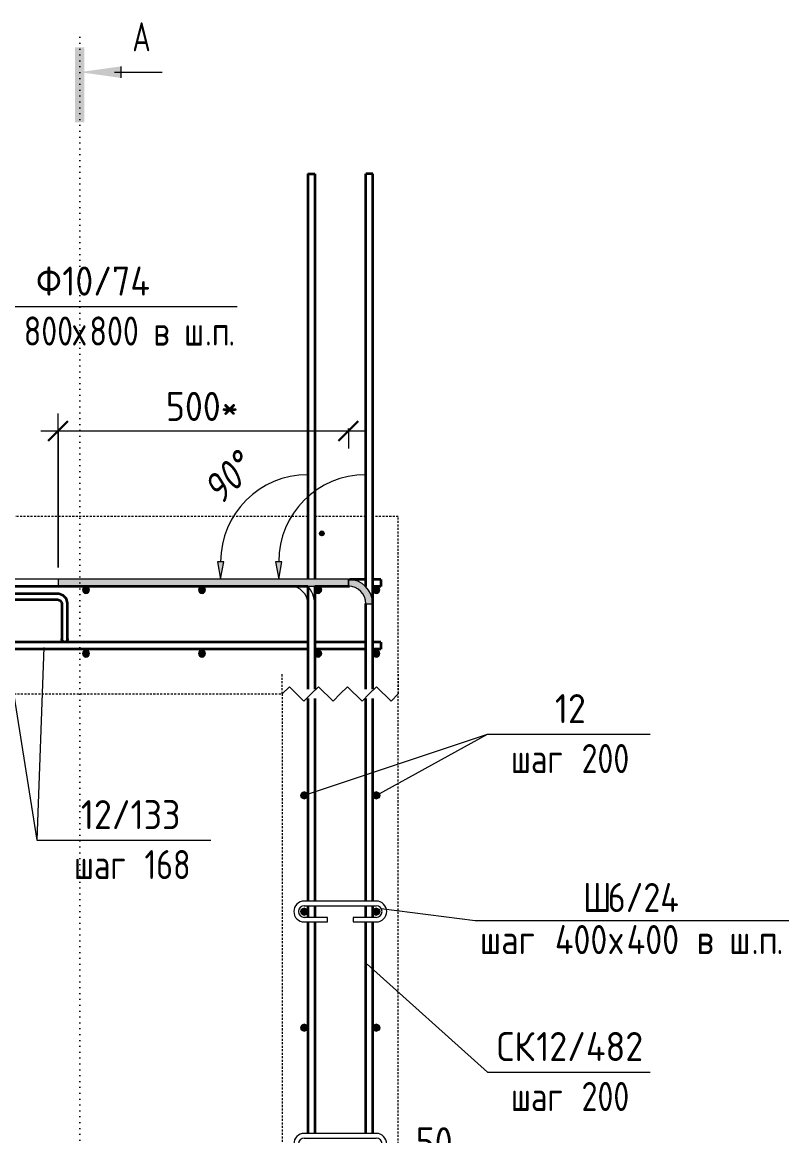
# Model space of a CAD drawing. Header units: millimetres. Extents: x 28908 to 47912, y -2577 to 78399.
# Drawn here: x 46592 to 47912, y -1236 to 681 of the extents above; entities that cross this region are included whole.
import ezdxf

# ---------------------------------------------------------------- set-up
doc = ezdxf.new("R2010")
doc.units = ezdxf.units.MM
doc.linetypes.add('01 Штриховая _4 мм_', pattern=[6, 3.5, -2.5])
doc.linetypes.add('04 Пунктир 10мм', pattern=[10, 0, -10])
for name, color, linetype, lineweight in [('AA_Dim', 7, 'Continuous', 9), ('AA_Dim-20', 7, 'Continuous', 9), ('AA_Linii', 7, 'Continuous', 9), ('AA_Oformlenie', 7, 'Continuous', 9), ('AA_Razrez', 7, 'Continuous', 9), ('AA_Vinoska', 7, 'Continuous', 9), ('KR_Armatura', 7, 'Continuous', 20), ('KR_Armatura_Tonkie', 7, 'Continuous', 20)]:
    doc.layers.add(name, color=color, linetype=linetype, lineweight=lineweight)
for name, color, linetype, lineweight, true_color in [('AF_Perekritie', 7, 'Continuous', 60, 0x006a35), ('AF_Perekritie_Опалубка', 7, 'Continuous', 60, 0x006a35), ('AF_Stena_Опалубка', 7, 'Continuous', 20, 0x0063c6)]:
    doc.layers.add(name, color=color, linetype=linetype, lineweight=lineweight, true_color=true_color)
doc.styles.add('ISOCPEUR', font='isocpeur.TTF', dxfattribs={"width": 0.7, "height": 50})
doc.styles.add('ISOCPEUR_1', font='isocpeur.TTF', dxfattribs={"width": 0.9, "height": 50})
doc.styles.add('ISOCPEUR_2', font='isocpeur.TTF', dxfattribs={"width": 0.8, "height": 50})
doc.styles.add('ISOCPEUR_4', font='isocpeur.TTF', dxfattribs={"width": 0.85, "height": 50})
doc.styles.add('ISOCPEUR_I', font='isocpeui.ttf', dxfattribs={"width": 0.85, "height": 50})
doc.dimstyles.new('00_Точн_3_знака__прозр_', dxfattribs={"dimscale": 304.8, "dimtxt": 50.137748, "dimasz": 0.111549, "dimexe": 0.098425, "dimexo": 0.065617, "dimgap": 0.006562, "dimtad": 1, "dimdec": 3, "dimrnd": 0.001, "dimdsep": 46, "dimtxsty": 'ISOCPEUR_1', "dimblk1": 'OBLIQUE', "dimblk2": 'OBLIQUE', "dimsah": 1, "dimcen": 0.09, "dimdle": 0.098425, "dimazin": 0, "dimtfac": 1, "dimtdec": 4, "dimtix": 1, "dimtmove": 0, "dimatfit": 3, "dimfxl": 1, "dimtvp": 1, "dimtolj": 1, "dimtzin": 0, "dimlwd": 18, "dimlwe": 18, "dimarcsym": 2})
doc.dimstyles.new('00_Точн_3_знака__прозр__1', dxfattribs={"dimscale": 304.8, "dimtxt": 50.137748, "dimasz": 0.111549, "dimexe": 0.098425, "dimexo": 0.065617, "dimgap": 0.006562, "dimtad": 1, "dimdec": 3, "dimrnd": 0.001, "dimdsep": 46, "dimtxsty": 'ISOCPEUR_1', "dimblk1": 'OBLIQUE', "dimblk2": 'OBLIQUE', "dimsah": 1, "dimcen": 0.09, "dimdle": 0.098425, "dimazin": 0, "dimtfac": 1, "dimtdec": 4, "dimtix": 1, "dimtmove": 1, "dimatfit": 3, "dimfxl": 1, "dimtvp": 1, "dimtolj": 1, "dimtzin": 0, "dimlwd": 18, "dimlwe": 18, "dimarcsym": 2})

# ---------------------------------------------------------------- blocks, each defined once
blk = doc.blocks.new('Ktcnybwf - Лестница-3686718-В-В Арм')
at = {"layer": 'AF_Perekritie', "linetype": '01 Штриховая _4 мм_', "lineweight": 20}
for p, q in [((76335, -170), (76335, -475)), ((76379, -170), (76335, -170)), ((76479, -170), (76391, -170)), ((77569, -170), (76491, -170)), ((77669, -170), (77581, -170)), ((77725, -170), (77681, -170)), ((77725, -475), (77725, -170)), ((76335, -441.4), (76335, -475)), ((77725, -475), (77725, -441.4)), ((76535, -475), (77525, -475))]:
    blk.add_line(p, q, dxfattribs=at)
blk = doc.blocks.new('261_Лягушка _НесАрм_РабПлоск_ - 10 А240-3789873-В-В Арм')
at = {"layer": 'KR_Armatura', "lineweight": 35, "flags": 128}
for points in [[(76960.2, -403.7), (76959.1, -403.9), (76957.9, -404.4), (76956.9, -405.1), (76956.1, -406.1), (76955.6, -407.3), (76955.3, -408.6), (76955.3, -410), (76955.6, -411.3), (76956.1, -412.5), (76956.9, -413.5), (76957.9, -414.3), (76959.1, -414.7), (76960.2, -414.9)], [(76960.2, -414.9), (76961.4, -414.7), (76962.6, -414.3), (76963.6, -413.5), (76964.4, -412.5), (76964.9, -411.3), (76965.2, -410), (76965.2, -408.6), (76964.9, -407.3), (76964.4, -406.1), (76963.6, -405.1), (76962.6, -404.4), (76961.4, -403.9), (76960.2, -403.7)]]:
    blk.add_lwpolyline(points, dxfattribs=at)
at = {"layer": 'KR_Armatura_Tonkie', "lineweight": 35}
for p, q in [((77137.7, -303), (76972.7, -303)), ((76955.2, -319.1), (76955.2, -374.6)), ((76965.2, -374.6), (76965.2, -319.1)), ((76972.7, -313), (77137.7, -313)), ((77145.2, -319.1), (77145.2, -374.6)), ((77155.2, -374.6), (77155.2, -319.1)), ((77145.2, -373.2), (77145.2, -380.2)), ((77145.2, -381.5), (77145.2, -380.2)), ((77155.2, -380.2), (77155.2, -373.2)), ((77155.2, -380.2), (77155.2, -381.5)), ((76955.2, -398.3), (76955.2, -409.3)), ((76965.2, -409.3), (76965.2, -398.3))]:
    blk.add_line(p, q, dxfattribs=at)
at = {"layer": 'KR_Armatura_Tonkie', "lineweight": 35, "flags": 128}
for points in [[(76972.7, -303), (76964.7, -304.8), (76958.6, -309.7), (76955.5, -316.6), (76955.2, -319.1)], [(77155.2, -319.1), (77153.3, -311.8), (77148, -306.1), (77140.4, -303.2), (77137.7, -303)], [(76965.2, -319.1), (76966.8, -315.4), (76971, -313.1), (76972.7, -313)], [(77137.7, -313), (77142.6, -314.4), (77145.1, -317.8), (77145.2, -319.1)], [(76955.2, -386.3), (76955.2, -380), (76955.2, -374.6)], [(76965.2, -374.6), (76965.2, -381.4), (76965.2, -386.3)], [(77145.2, -374.6), (77145.2, -379.7), (77145.2, -381.5)], [(77149.9, -386.3), (77146.4, -384.7), (77145.2, -381.5)], [(77155.2, -381.5), (77153.4, -385.4), (77150.8, -386.3)], [(77155.2, -381.5), (77155.2, -379.6), (77155.2, -374.6)]]:
    blk.add_lwpolyline(points, dxfattribs=at)
blk = doc.blocks.new('079_Обозначение загиба стержня _ЭлУзла_ - Сплошные линии-3772940-В-В Арм')
at = {"layer": 'AA_Oformlenie'}
blk.add_hatch(color=256, dxfattribs=at).paths.add_polyline_path([(77419, -277.9), (77424.3, -247.9), (77413.7, -247.9)])
for p, q in [((77413.7, -247.9), (77419, -277.9)), ((77424.3, -247.9), (77413.7, -247.9)), ((77419, -277.9), (77424.3, -247.9)), ((77539, -277.9), (77039, -277.9)), ((77039, -277.9), (77039, -289.9)), ((77039, -289.9), (77539, -289.9))]:
    blk.add_line(p, q, dxfattribs=at)
for centre, radius, start, end in [((77569, -247.9), 150, 90, 179.9951), ((77539, -319.9), 30, 360, 90), ((77539, -319.9), 42, 360, 45.7451)]:
    blk.add_arc(centre, radius, start, end, dxfattribs=at)
blk = doc.blocks.new('079_Обозначение загиба стержня _ЭлУзла_ - Сплошные линии-3772954-В-В Арм')
at = {"layer": 'AA_Oformlenie'}
for points in [[(77519, -277.9), (77524.3, -247.9), (77513.7, -247.9)], [(77387.5, -289.9), (77639, -289.9), (77639, -277.9), (77139, -278.1), (77139, -289.9), (77387, -289.9)], [(77671.1, -319.9), (77681, -319.9), (77679.6, -309), (77675.4, -298.9), (77668.6, -290.1), (77660, -283.5), (77649.9, -279.3), (77639, -278.1), (77639, -289.9), (77646.8, -290.9), (77654, -293.9), (77660.4, -298.9), (77665, -304.9), (77668, -312.1), (77669, -319.9)]]:
    blk.add_hatch(color=256, dxfattribs=at).paths.add_polyline_path(points)
for p, q in [((77513.7, -247.9), (77519, -277.9)), ((77524.3, -247.9), (77513.7, -247.9)), ((77519, -277.9), (77524.3, -247.9)), ((77639, -277.9), (77139, -277.9)), ((77139, -277.9), (77139, -289.9)), ((77139, -277.9), (77139, -289.9)), ((77639, -277.9), (77139, -277.9)), ((77639, -277.9), (77639, -289.9)), ((77639, -289.9), (77639, -277.9)), ((77139, -289.9), (77639, -289.9)), ((77139, -289.9), (77639, -289.9)), ((77669, -319.9), (77681, -319.9))]:
    blk.add_line(p, q, dxfattribs=at)
for centre, radius, start, end in [((77669, -247.9), 150, 90, 179.9951), ((77639, -319.9), 42, 360, 90), ((77639, -319.9), 42, 360, 90), ((77639, -319.9), 30, 360, 90), ((77639, -319.9), 30, 360, 90)]:
    blk.add_arc(centre, radius, start, end, dxfattribs=at)
blk = doc.blocks.new('Последовательность узлов - 3мм масшт20 маскировка-904226-В-В Арм')
at = {"layer": 'AA_Oformlenie'}
for p, q in [((76335, -475.1), (76347.5, -462.6)), ((76347.5, -462.6), (76372.5, -487.6)), ((76385, -475.1), (76372.5, -487.6)), ((76385, -475.1), (76397.5, -462.6)), ((76397.5, -462.6), (76422.5, -487.6)), ((76435, -475.1), (76422.5, -487.6)), ((76435, -475.1), (76447.5, -462.6)), ((76447.5, -462.6), (76472.5, -487.6)), ((76485, -475.1), (76472.5, -487.6)), ((76485, -475.1), (76497.5, -462.6)), ((76497.5, -462.6), (76522.5, -487.6)), ((76535, -475.1), (76522.5, -487.6))]:
    blk.add_line(p, q, dxfattribs=at)
blk = doc.blocks.new('079_Шпилька _ЭлУзла_ - d8 А240-3881866-В-В Арм')
at = {"layer": 'AA_Oformlenie'}
for p, q in [((77687, -832), (77563, -832)), ((77563, -840), (77687, -840)), ((77603, -860), (77563, -860)), ((77603, -868), (77603, -860)), ((77687, -860), (77647, -860)), ((77647, -860), (77647, -868)), ((77563, -868), (77603, -868)), ((77647, -868), (77687, -868))]:
    blk.add_line(p, q, dxfattribs=at)
for centre, radius, start, end in [((77563, -850), 18, 90, 270), ((77563, -850), 10, 90, 270), ((77687, -850), 18, 270, 90), ((77687, -850), 10, 270, 90)]:
    blk.add_arc(centre, radius, start, end, dxfattribs=at)
blk = doc.blocks.new('Разрез - Номер узла_ сзади-394133-В-В Арм')
at = {"layer": 'AA_Razrez'}
for points in [[(77168.3, 508.7), (77184.2, 508.7), (77184.2, 637.8), (77168.3, 637.8)], [(77247, 585.3), (77247, 605.2), (77176.4, 595.3)]]:
    blk.add_hatch(color=256, dxfattribs=at).paths.add_polyline_path(points)
for p, q in [((77236.4, 595.3), (77318.3, 595.3)), ((77247, 605.2), (77247, 585.3))]:
    blk.add_line(p, q, dxfattribs=at)
blk = doc.blocks.new('DIMBLOCK102-В-В Арм')
at = {"layer": 'AA_Dim-20', "color": 30, "lineweight": 18, "true_color": 0xff8000, "transparency": 16777216}
for p, q in [((47249.8, -1288.5), (47214.8, -1386.6)), ((47332.2, -1288.5), (47249.8, -1288.5)), ((47189.8, -1382.5), (47189.8, -1416.6)), ((47189.8, -1386.6), (47189.8, -1382.5)), ((47189.8, -1386.6), (47239.8, -1386.6)), ((47239.8, -1382.5), (47239.8, -1416.6)), ((47239.8, -1386.6), (47239.8, -1382.5))]:
    blk.add_line(p, q, dxfattribs=at)
at = {"layer": 'AA_Dim-20', "color": 30, "lineweight": 30, "true_color": 0xff8000, "transparency": 16777216}
for p, q in [((47189.8, -1386.6), (47206.8, -1369.6)), ((47239.8, -1386.6), (47256.8, -1369.6)), ((47189.8, -1386.6), (47172.8, -1403.6)), ((47239.8, -1386.6), (47222.8, -1403.6))]:
    blk.add_line(p, q, dxfattribs=at)
at = {"layer": 'AA_Dim-20', "color": 0, "lineweight": 18, "transparency": 16777216, "insert": (47269.8, -1221.4), "char_height": 50, "width": 74.923, "attachment_point": 1, "line_spacing_factor": 1.135194, "style": 'ISOCPEUR_1'}
blk.add_mtext('50', dxfattribs=at)
blk = doc.blocks.new('_Oblique')
at = {"color": 0, "linetype": 'ByBlock', "lineweight": -2}
blk.add_line((-0.5, -0.5), (0.5, 0.5), dxfattribs=at)
blk = doc.blocks.new('DIMBLOCK110-В-В Арм')
at = {"layer": 'AA_Dim-20', "color": 30, "lineweight": 18, "true_color": 0xff8000, "transparency": 16777216}
for p, q in [((46653.8, -257.9), (46653.8, 7.5)), ((47153.8, -18.4), (47153.8, -52.5)), ((47153.8, -22.5), (47153.8, -18.4)), ((46623.8, -22.5), (47183.8, -22.5)), ((46653.8, -22.5), (46653.8, -257.9))]:
    blk.add_line(p, q, dxfattribs=at)
at = {"layer": 'AA_Dim-20', "color": 30, "lineweight": 30, "true_color": 0xff8000, "transparency": 16777216}
for p, q in [((46653.8, -22.5), (46670.8, -5.5)), ((47153.8, -22.5), (47170.8, -5.5)), ((46653.8, -22.5), (46636.8, -39.5)), ((47153.8, -22.5), (47136.8, -39.5))]:
    blk.add_line(p, q, dxfattribs=at)
at = {"layer": 'AA_Dim-20', "color": 0, "lineweight": 18, "transparency": 16777216, "insert": (46839.5, 44.7), "char_height": 50, "width": 154.386, "attachment_point": 1, "line_spacing_factor": 1.135194, "style": 'ISOCPEUR_1'}
blk.add_mtext('500*', dxfattribs=at)
blk = doc.blocks.new('042_М_Арматуры - Диам длина поз _ Шаг-2260295-В-В Арм')
at = {"layer": 'AA_Vinoska'}
blk.add_line((77878.8, -1126.4), (78158.8, -1126.4), dxfattribs=at)
blk = doc.blocks.new('042_М_Арматуры - Диам длина поз _ Комментарий-2260297-В-В Арм')
at = {"layer": 'AA_Vinoska'}
blk.add_line((76968.3, -1518.6), (77248.3, -1518.6), dxfattribs=at)
blk = doc.blocks.new('042_М_Арматуры - Диам длина поз _ Комментарий полка 25-3827468-В-В Арм')
at = {"layer": 'AA_Vinoska'}
blk.add_line((76947.7, 191.5), (77447.7, 191.5), dxfattribs=at)
blk = doc.blocks.new('044_М_Универсальная с полкой - Марка_Комментарий полка 27-3828024-В-В Арм')
at = {"layer": 'AA_Vinoska'}
blk.add_line((77857.4, -865.4), (78397.4, -865.4), dxfattribs=at)

msp = doc.modelspace()

# ---------------------------------------------------------------- hatches: boundary and pattern name
at = {"layer": 'AA_Oformlenie'}
for points in [[(46701.7778, -302.1072), (46703.3307, -301.9028), (46704.7778, -301.3034), (46706.0205, -300.3498), (46706.974, -299.1072), (46707.5734, -297.6601), (46707.7778, -296.1072), (46707.5734, -294.5543), (46706.974, -293.1072), (46706.0205, -291.8646), (46704.7778, -290.9111), (46703.3307, -290.3116), (46701.7778, -290.1072), (46700.2249, -290.3116), (46698.7778, -290.9111), (46697.5352, -291.8646), (46696.5817, -293.1072), (46695.9823, -294.5543), (46695.7778, -296.1072), (46695.9823, -297.6601), (46696.5817, -299.1072), (46697.5352, -300.3498), (46698.7778, -301.3034), (46700.2249, -301.9028)], [(46901.7778, -302.1072), (46903.3307, -301.9028), (46904.7778, -301.3034), (46906.0205, -300.3498), (46906.974, -299.1072), (46907.5734, -297.6601), (46907.7778, -296.1072), (46907.5734, -294.5543), (46906.974, -293.1072), (46906.0205, -291.8646), (46904.7778, -290.9111), (46903.3307, -290.3116), (46901.7778, -290.1072), (46900.2249, -290.3116), (46898.7778, -290.9111), (46897.5352, -291.8646), (46896.5817, -293.1072), (46895.9823, -294.5543), (46895.7778, -296.1072), (46895.9823, -297.6601), (46896.5817, -299.1072), (46897.5352, -300.3498), (46898.7778, -301.3034), (46900.2249, -301.9028)], [(47101.7778, -302.1072), (47103.3307, -301.9028), (47104.7778, -301.3034), (47106.0205, -300.3498), (47106.974, -299.1072), (47107.5734, -297.6601), (47107.7778, -296.1072), (47107.5734, -294.5543), (47106.974, -293.1072), (47106.0205, -291.8646), (47104.7778, -290.9111), (47103.3307, -290.3116), (47101.7778, -290.1072), (47100.2249, -290.3116), (47098.7778, -290.9111), (47097.5352, -291.8646), (47096.5817, -293.1072), (47095.9823, -294.5543), (47095.7902, -296.2011), (47095.9823, -297.6601), (47096.5817, -299.1072), (47097.5352, -300.3498), (47098.7778, -301.3034), (47100.2249, -301.9028)], [(47201.7902, -302.1072), (47203.3431, -301.9028), (47204.7902, -301.3034), (47206.0328, -300.3498), (47206.9863, -299.1072), (47207.5857, -297.6601), (47207.7902, -296.1072), (47207.5857, -294.5543), (47206.9863, -293.1072), (47206.0328, -291.8646), (47204.7902, -290.9111), (47203.3431, -290.3116), (47201.7902, -290.1072), (47200.2373, -290.3116), (47198.7902, -290.9111), (47197.5475, -291.8646), (47196.594, -293.1072), (47195.9946, -294.5543), (47195.7902, -296.1072), (47195.9946, -297.6601), (47196.594, -299.1072), (47197.5475, -300.3498), (47198.7902, -301.3034), (47200.2373, -301.9028)], [(46701.7778, -411.7408), (46703.3307, -411.5364), (46704.7778, -410.937), (46706.0205, -409.9835), (46706.974, -408.7408), (46707.5734, -407.2937), (46707.7778, -405.7408), (46707.5734, -404.1879), (46706.974, -402.7408), (46706.0205, -401.4982), (46704.7778, -400.5447), (46703.3307, -399.9453), (46701.7778, -399.7408), (46700.2249, -399.9453), (46698.7778, -400.5447), (46697.5352, -401.4982), (46696.5817, -402.7408), (46695.9823, -404.1879), (46695.7778, -405.7408), (46695.9823, -407.2937), (46696.5817, -408.7408), (46697.5352, -409.9835), (46698.7778, -410.937), (46700.2249, -411.5364)], [(46901.7778, -411.7408), (46903.3307, -411.5364), (46904.7778, -410.937), (46906.0205, -409.9835), (46906.974, -408.7408), (46907.5734, -407.2937), (46907.7778, -405.7408), (46907.5734, -404.1879), (46906.974, -402.7408), (46906.0205, -401.4982), (46904.7778, -400.5447), (46903.3307, -399.9453), (46901.7778, -399.7408), (46900.2249, -399.9453), (46898.7778, -400.5447), (46897.5352, -401.4982), (46896.5817, -402.7408), (46895.9823, -404.1879), (46895.7778, -405.7408), (46895.9823, -407.2937), (46896.5817, -408.7408), (46897.5352, -409.9835), (46898.7778, -410.937), (46900.2249, -411.5364)], [(47101.7778, -411.7408), (47103.3307, -411.5364), (47104.7778, -410.937), (47106.0205, -409.9835), (47106.974, -408.7408), (47107.5734, -407.2937), (47107.7778, -405.7408), (47107.5734, -404.1879), (47106.974, -402.7408), (47106.0205, -401.4982), (47104.7778, -400.5447), (47103.3307, -399.9453), (47101.7778, -399.7408), (47100.2249, -399.9453), (47098.7778, -400.5447), (47097.5352, -401.4982), (47096.5817, -402.7408), (47095.9823, -404.1879), (47095.7902, -405.8348), (47095.9823, -407.2937), (47096.5817, -408.7408), (47097.5352, -409.9835), (47098.7778, -410.937), (47100.2249, -411.5364)], [(47201.7902, -411.7408), (47203.3431, -411.5364), (47204.7902, -410.937), (47206.0328, -409.9835), (47206.9863, -408.7408), (47207.5857, -407.2937), (47207.7902, -405.7408), (47207.5857, -404.1879), (47206.9863, -402.7408), (47206.0328, -401.4982), (47204.7902, -400.5447), (47203.3431, -399.9453), (47201.7902, -399.7408), (47200.2373, -399.9453), (47198.7902, -400.5447), (47197.5475, -401.4982), (47196.594, -402.7408), (47195.9946, -404.1879), (47195.7902, -405.7408), (47195.9946, -407.2937), (47196.594, -408.7408), (47197.5475, -409.9835), (47198.7902, -410.937), (47200.2373, -411.5364)]]:
    msp.add_hatch(color=256, dxfattribs=at).paths.add_polyline_path(points)
at = {"layer": 'KR_Armatura'}
h = msp.add_hatch(color=256, dxfattribs=at)
edge = h.paths.add_edge_path()
edge.add_arc((47108.0402, -199), 4, 0, 360)
msp.add_hatch(color=256, dxfattribs=at).paths.add_polyline_path([(47106.8041, -202.8042), (47111.2763, -201.3511), (47111.2763, -196.6489), (47106.8041, -195.1958), (47104.0402, -199)])
at = {"layer": 'KR_Armatura', "lineweight": 9}
h = msp.add_hatch(color=256, dxfattribs=at)
edge = h.paths.add_edge_path()
edge.add_arc((47077.7902, -650), 6, 0, 360)
for points in [[(47077.7902, -656), (47082.9863, -653), (47082.9863, -647), (47077.7902, -644), (47072.594, -647), (47072.594, -653)], [(47201.7902, -656), (47206.9863, -653), (47206.9863, -647), (47201.7902, -644), (47196.594, -647), (47196.594, -653)], [(47077.7902, -856), (47082.9863, -853), (47082.9863, -847), (47077.7902, -844), (47072.594, -847), (47072.594, -853)], [(47201.7902, -856), (47206.9863, -853), (47206.9863, -847), (47201.7902, -844), (47196.594, -847), (47196.594, -853)], [(47077.7902, -1056), (47082.9863, -1053), (47082.9863, -1047), (47077.7902, -1044), (47072.594, -1047), (47072.594, -1053)], [(47201.7902, -1056), (47206.9863, -1053), (47206.9863, -1047), (47201.7902, -1044), (47196.594, -1047), (47196.594, -1053)]]:
    msp.add_hatch(color=256, dxfattribs=at).paths.add_polyline_path(points)
h = msp.add_hatch(color=256, dxfattribs=at)
edge = h.paths.add_edge_path()
edge.add_arc((47201.7902, -650), 6, 0, 360)
h = msp.add_hatch(color=256, dxfattribs=at)
edge = h.paths.add_edge_path()
edge.add_arc((47077.7902, -850), 6, 0, 360)
h = msp.add_hatch(color=256, dxfattribs=at)
edge = h.paths.add_edge_path()
edge.add_arc((47201.7902, -850), 6, 0, 360)
h = msp.add_hatch(color=256, dxfattribs=at)
edge = h.paths.add_edge_path()
edge.add_arc((47077.7902, -1050), 6, 0, 360)
h = msp.add_hatch(color=256, dxfattribs=at)
edge = h.paths.add_edge_path()
edge.add_arc((47201.7902, -1050), 6, 0, 360)

# ---------------------------------------------------------------- linework, layer by layer
at = {"layer": 'AA_Linii'}
for centre, start, end in [((46701.7778, -296.1072), 0, 180), ((46701.7778, -296.1072), 180, 360), ((46901.7778, -296.1072), 0, 180), ((46901.7778, -296.1072), 180, 360), ((47101.7778, -296.1072), 0, 180), ((47101.7778, -296.1072), 180, 360), ((47201.7902, -296.1072), 0, 180), ((47201.7902, -296.1072), 180, 360), ((46701.7778, -405.7408), 0, 180), ((46901.7778, -405.7408), 0, 180), ((47101.7778, -405.7408), 0, 180), ((47201.7902, -405.7408), 0, 180), ((46701.7778, -405.7408), 180, 360), ((46901.7778, -405.7408), 180, 360), ((47101.7778, -405.7408), 180, 360), ((47201.7902, -405.7408), 180, 360)]:
    msp.add_arc(centre, 6, start, end, dxfattribs=at)
at = {"layer": 'AA_Razrez', "color": 7, "linetype": '04 Пунктир 10мм', "true_color": 0xffffff}
msp.add_line((46691.1448, 655.2556), (46691.1448, -2532.5839), dxfattribs=at)
at = {"layer": 'AA_Vinoska'}
for p, q in [((46546.9525, -286.3756), (46617.4308, -727.143)), ((46629.1643, -395.446), (46617.0969, -727.143)), ((47078.3738, -649.7702), (47393.6303, -544.6177)), ((47201.7902, -650), (47393.6303, -544.6177)), ((46617.0969, -727.143), (46636.6727, -727.143)), ((46617.4308, -727.143), (46636.6727, -727.143)), ((47210.2917, -844.7258), (47372.2306, -865.3705)), ((47186.0179, -940.6447), (47393.6303, -1126.4358))]:
    msp.add_line(p, q, dxfattribs=at)
at = {"layer": 'AF_Stena_Опалубка', "linetype": '01 Штриховая _4 мм_'}
for p, q in [((47039.7902, -475.038), (47039.7902, -441.361)), ((47239.7902, -441.361), (47239.7902, -475.038)), ((47039.7902, -475.038), (47039.7902, -1700)), ((47239.7902, -1700), (47239.7902, -475.038))]:
    msp.add_line(p, q, dxfattribs=at)
at = {"layer": 'KR_Armatura'}
for p, q in [((47106.8041, -195.1958), (47104.0402, -199)), ((47104.0402, -199), (47106.8041, -202.8042)), ((47111.2763, -196.6489), (47106.8041, -195.1958)), ((47106.8041, -202.8042), (47111.2763, -201.3511)), ((47111.2763, -201.3511), (47111.2763, -196.6489))]:
    msp.add_line(p, q, dxfattribs=at)
at = {"layer": 'KR_Armatura', "lineweight": 9}
for p, q in [((47077.7902, -644), (47072.594, -647)), ((47072.594, -647), (47072.594, -653)), ((47082.9863, -647), (47077.7902, -644)), ((47082.9863, -653), (47082.9863, -647)), ((47201.7902, -644), (47196.594, -647)), ((47196.594, -647), (47196.594, -653)), ((47206.9863, -647), (47201.7902, -644)), ((47206.9863, -653), (47206.9863, -647)), ((47072.594, -653), (47077.7902, -656)), ((47077.7902, -656), (47082.9863, -653)), ((47196.594, -653), (47201.7902, -656)), ((47201.7902, -656), (47206.9863, -653)), ((47077.7902, -844), (47072.594, -847)), ((47072.594, -847), (47072.594, -853)), ((47072.594, -853), (47077.7902, -856)), ((47082.9863, -847), (47077.7902, -844)), ((47077.7902, -856), (47082.9863, -853)), ((47082.9863, -853), (47082.9863, -847)), ((47201.7902, -844), (47196.594, -847)), ((47196.594, -847), (47196.594, -853)), ((47196.594, -853), (47201.7902, -856)), ((47206.9863, -847), (47201.7902, -844)), ((47201.7902, -856), (47206.9863, -853)), ((47206.9863, -853), (47206.9863, -847)), ((47077.7902, -1044), (47072.594, -1047)), ((47072.594, -1047), (47072.594, -1053)), ((47072.594, -1053), (47077.7902, -1056)), ((47082.9863, -1047), (47077.7902, -1044)), ((47077.7902, -1056), (47082.9863, -1053)), ((47082.9863, -1053), (47082.9863, -1047)), ((47201.7902, -1044), (47196.594, -1047)), ((47196.594, -1047), (47196.594, -1053)), ((47196.594, -1053), (47201.7902, -1056)), ((47206.9863, -1047), (47201.7902, -1044)), ((47201.7902, -1056), (47206.9863, -1053)), ((47206.9863, -1053), (47206.9863, -1047))]:
    msp.add_line(p, q, dxfattribs=at)
at = {"layer": 'KR_Armatura'}
msp.add_circle((47108.0402, -199), 4, dxfattribs=at)
at = {"layer": 'KR_Armatura', "lineweight": 9}
for centre in [(47077.7902, -650), (47201.7902, -650), (47077.7902, -850), (47201.7902, -850), (47077.7902, -1050), (47201.7902, -1050)]:
    msp.add_circle(centre, 6, dxfattribs=at)
at = {"layer": 'KR_Armatura_Tonkie', "lineweight": 35}
for p, q in [((47083.7902, 420), (47083.7902, -277.8928)), ((47083.7902, 420), (47095.7902, 420)), ((47095.7902, 420), (47095.7902, -277.8928)), ((47195.7902, 420), (47183.7902, 420)), ((47183.7902, -290.5873), (47183.7902, 420)), ((47195.7902, -467.2984), (47195.7902, 420)), ((47183.7902, -278.1072), (47155.4188, -278.1072)), ((47209.7902, -278.1072), (47195.7902, -278.1072)), ((47209.7902, -278.1072), (47209.7902, -290.1072)), ((47083.7902, -290.1072), (46005.7902, -290.1072)), ((47083.7902, -289.8928), (47083.7902, -467.2984)), ((47095.7902, -289.8928), (47095.7902, -467.2984)), ((47155.4188, -290.1072), (47095.7902, -290.1072)), ((47183.7902, -290.1072), (47183.3752, -290.1072)), ((47209.7902, -290.1072), (47195.7902, -290.1072)), ((47183.7902, -467.2984), (47183.7902, -319.8928)), ((47083.7902, -386.3326), (46005.7902, -386.3326)), ((47083.7902, -398.3326), (46005.7902, -398.3326)), ((47183.7902, -386.3326), (47095.7902, -386.3326)), ((47183.7902, -398.3326), (47095.7902, -398.3326)), ((47209.7902, -386.3326), (47195.7902, -386.3326)), ((47209.7902, -398.3326), (47195.7902, -398.3326)), ((47209.7902, -386.3326), (47209.7902, -398.3326)), ((47083.7902, -483.2984), (47083.7902, -832)), ((47095.7902, -483.2984), (47095.7902, -832)), ((47183.7902, -832), (47183.7902, -483.2984)), ((47195.7902, -832), (47195.7902, -483.2984)), ((47083.7902, -840), (47083.7902, -860)), ((47095.7902, -840), (47095.7902, -860)), ((47183.7902, -860), (47183.7902, -840)), ((47195.7902, -860), (47195.7902, -840)), ((47083.7902, -868), (47083.7902, -1232)), ((47095.7902, -868), (47095.7902, -1232)), ((47183.7902, -1232), (47183.7902, -868)), ((47195.7902, -1232), (47195.7902, -868))]:
    msp.add_line(p, q, dxfattribs=at)

# ---------------------------------------------------------------- block references
at = {"layer": 'AA_Oformlenie'}
for name, p in [('079_Обозначение загиба стержня _ЭлУзла_ - Сплошные линии-3772940-В-В Арм', (-30485.2098, 0)), ('079_Обозначение загиба стержня _ЭлУзла_ - Сплошные линии-3772954-В-В Арм', (-30485.2098, 0)), ('Последовательность узлов - 3мм масшт20 маскировка-904226-В-В Арм', (-29295.2098, -0.2348)), ('079_Шпилька _ЭлУзла_ - d8 А240-3881866-В-В Арм', (-30485.2098, 0)), ('079_Шпилька _ЭлУзла_ - d8 А240-3881866-В-В Арм', (-30485.2098, -400))]:
    msp.add_blockref(name, p, dxfattribs=at)
at = {"layer": 'AA_Razrez'}
msp.add_blockref('Разрез - Номер узла_ сзади-394133-В-В Арм', (-30485.2098, 0), dxfattribs=at)
at = {"layer": 'AA_Vinoska'}
for name, p in [('042_М_Арматуры - Диам длина поз _ Комментарий полка 25-3827468-В-В Арм', (-30485.2098, 0)), ('042_М_Арматуры - Диам длина поз _ Комментарий-2260297-В-В Арм', (-29574.6919, 973.979)), ('042_М_Арматуры - Диам длина поз _ Комментарий-2260297-В-В Арм', (-30331.6495, 791.4537)), ('044_М_Универсальная с полкой - Марка_Комментарий полка 27-3828024-В-В Арм', (-30485.2098, 0)), ('042_М_Арматуры - Диам длина поз _ Шаг-2260295-В-В Арм', (-30485.2098, 0))]:
    msp.add_blockref(name, p, dxfattribs=at)
at = {"layer": 'AF_Perekritie_Опалубка', "linetype": '01 Штриховая _4 мм_', "lineweight": 20}
msp.add_blockref('Ktcnybwf - Лестница-3686718-В-В Арм', (-30485.2098, 0), dxfattribs=at)
at = {"layer": 'KR_Armatura_Tonkie', "lineweight": 35}
msp.add_blockref('261_Лягушка _НесАрм_РабПлоск_ - 10 А240-3789873-В-В Арм', (-30485.2098, 0), dxfattribs=at)

# ---------------------------------------------------------------- texts
at = {"layer": 'AA_Razrez', "insert": (46781.7374, 681.1478), "char_height": 50, "width": 38.160325, "attachment_point": 1, "style": 'ISOCPEUR'}
msp.add_mtext('\\fISOCPEUR|b0|i0|c204|p34|;\\W.7;А', dxfattribs=at)
at = {"layer": 'AA_Vinoska', "char_height": 50, "attachment_point": 1}
for s, insert, width, style in [('\\fISOCPEUR|b0|i0|c204|p34|;\\W.9;Ф', (46615.6903, 260.5037), 54.835425, 'ISOCPEUR_1'), ('10/74', (46660.9341, 260.5037), 187.594875, 'ISOCPEUR_1'), (' 800', (46569.1786, 174.5226), 133.4008, 'ISOCPEUR_2'), ('800 ', (46707.8203, 174.5226), 133.4008, 'ISOCPEUR_2'), ('\\fISOCPEUR|b0|i0|c204|p34|;\\W.8; ', (46846.462, 174.5226), 29.5021, 'ISOCPEUR_2'), ('\\fISOCPEUR|b0|i0|c204|p34|;\\W.8;х', (46679.2453, 174.5226), 34.6329, 'ISOCPEUR_2'), ('\\fISOCPEUR|b0|i0|c204|p34|;\\W.8;в', (46817.887, 174.5226), 34.6329, 'ISOCPEUR_2'), ('\\fISOCPEUR|b0|i0|c204|p34|;\\W.8;ш', (46870.8036, 174.5226), 43.6118, 'ISOCPEUR_2'), ('\\fISOCPEUR|b0|i0|c204|p34|;\\W.8;п', (46918.4286, 174.5226), 34.6329, 'ISOCPEUR_2'), ('\\fISOCPEUR|b0|i0|c204|p34|;\\W.8;.', (46906.787, 174.5226), 14.1097, 'ISOCPEUR_2'), ('\\fISOCPEUR|b0|i0|c204|p34|;\\W.8;.', (46947.0036, 174.5226), 14.1097, 'ISOCPEUR_2'), ('12', (47509.4331, -475.6127), 66.379725, 'ISOCPEUR_1'), (' 200', (47529.9714, -561.5937), 133.4008, 'ISOCPEUR_2'), ('шаг', (47433.6631, -561.5937), 116.7257, 'ISOCPEUR_2'), ('12/133', (46692.9855, -658.138), 210.683475, 'ISOCPEUR_1'), (' 168', (46777.2538, -744.119), 123.1392, 'ISOCPEUR_2'), ('шаг', (46680.9455, -744.119), 116.7257, 'ISOCPEUR_2'), ('\\fISOCPEUR|b0|i0|c204|p34|;\\W.85;Ш', (47557.9106, -800.83), 51.789012, 'ISOCPEUR_4'), ('6/24', (47600.6408, -800.83), 151.278431, 'ISOCPEUR_4'), (' 400', (47482.5032, -873.2734), 145.826956, 'ISOCPEUR_4'), ('400 ', (47633.1834, -873.2734), 145.826956, 'ISOCPEUR_4'), ('\\fISOCPEUR|b0|i0|c204|p34|;\\W.85; ', (47783.8636, -873.2734), 31.345981, 'ISOCPEUR_4'), ('шаг', (47380.1756, -873.2734), 124.021056, 'ISOCPEUR_4'), ('\\fISOCPEUR|b0|i0|c204|p34|;\\W.85;х', (47602.8225, -873.2734), 36.797456, 'ISOCPEUR_4'), ('\\fISOCPEUR|b0|i0|c204|p34|;\\W.85;в', (47753.5027, -873.2734), 36.797456, 'ISOCPEUR_4'), ('\\fISOCPEUR|b0|i0|c204|p34|;\\W.85;ш', (47809.7267, -873.2734), 46.337537, 'ISOCPEUR_4'), ('\\fISOCPEUR|b0|i0|c204|p34|;\\W.85;п', (47860.3282, -873.2734), 36.797456, 'ISOCPEUR_4'), ('\\fISOCPEUR|b0|i0|c204|p34|;\\W.85;.', (47847.9589, -873.2734), 14.991556, 'ISOCPEUR_4'), ('\\fISOCPEUR|b0|i0|c204|p34|;\\W.85;.', (47890.6892, -873.2734), 14.991556, 'ISOCPEUR_4'), ('СК', (47409.4431, -1057.4308), 82.253137, 'ISOCPEUR_1'), ('12/482', (47477.3087, -1057.4308), 226.556887, 'ISOCPEUR_1'), (' 200', (47529.9714, -1143.4119), 133.4008, 'ISOCPEUR_2'), ('шаг', (47433.6631, -1143.4119), 116.7257, 'ISOCPEUR_2')]:
    msp.add_mtext(s, dxfattribs=dict(at, insert=insert, width=width, style=style))
at = {"layer": 'AA_Vinoska', "insert": (46898.2814, -116.6104), "char_height": 50, "width": 106.303763, "attachment_point": 1, "rotation": 45, "style": 'ISOCPEUR_I'}
msp.add_mtext('90°', dxfattribs=at)

# ---------------------------------------------------------------- dimensions: what is measured, and where the dimension line sits
at = {"layer": 'AA_Dim', "color": 30, "lineweight": 18, "true_color": 0xff8000}
dim = msp.add_linear_dim(base=(47153.7902, -22.4762), p1=(46653.7902, -277.8928), p2=(47153.7902, 1.5655), angle=0, dimstyle='00_Точн_3_знака__прозр_', override={"dimpost": '<>*', "dimfxl": 572.79745}, dxfattribs=at)
dim.commit()
dim.dimension.update_dxf_attribs({"geometry": 'DIMBLOCK110-В-В Арм', "text_midpoint": (46903.7902, 4.5238)})
dim = msp.add_linear_dim(base=(47239.7902, -1386.5641), p1=(47189.7902, -1362.5225), p2=(47239.7902, -1362.5225), dimstyle='00_Точн_3_знака__прозр__1', override={"dimpost": '<>', "dimfxl": 50}, dxfattribs=at)
dim.commit()
dim.dimension.update_dxf_attribs({"geometry": 'DIMBLOCK102-В-В Арм', "text_midpoint": (47307.2525, -1254.7345), "dimtype": 160})

doc.saveas('drawing.dxf')
